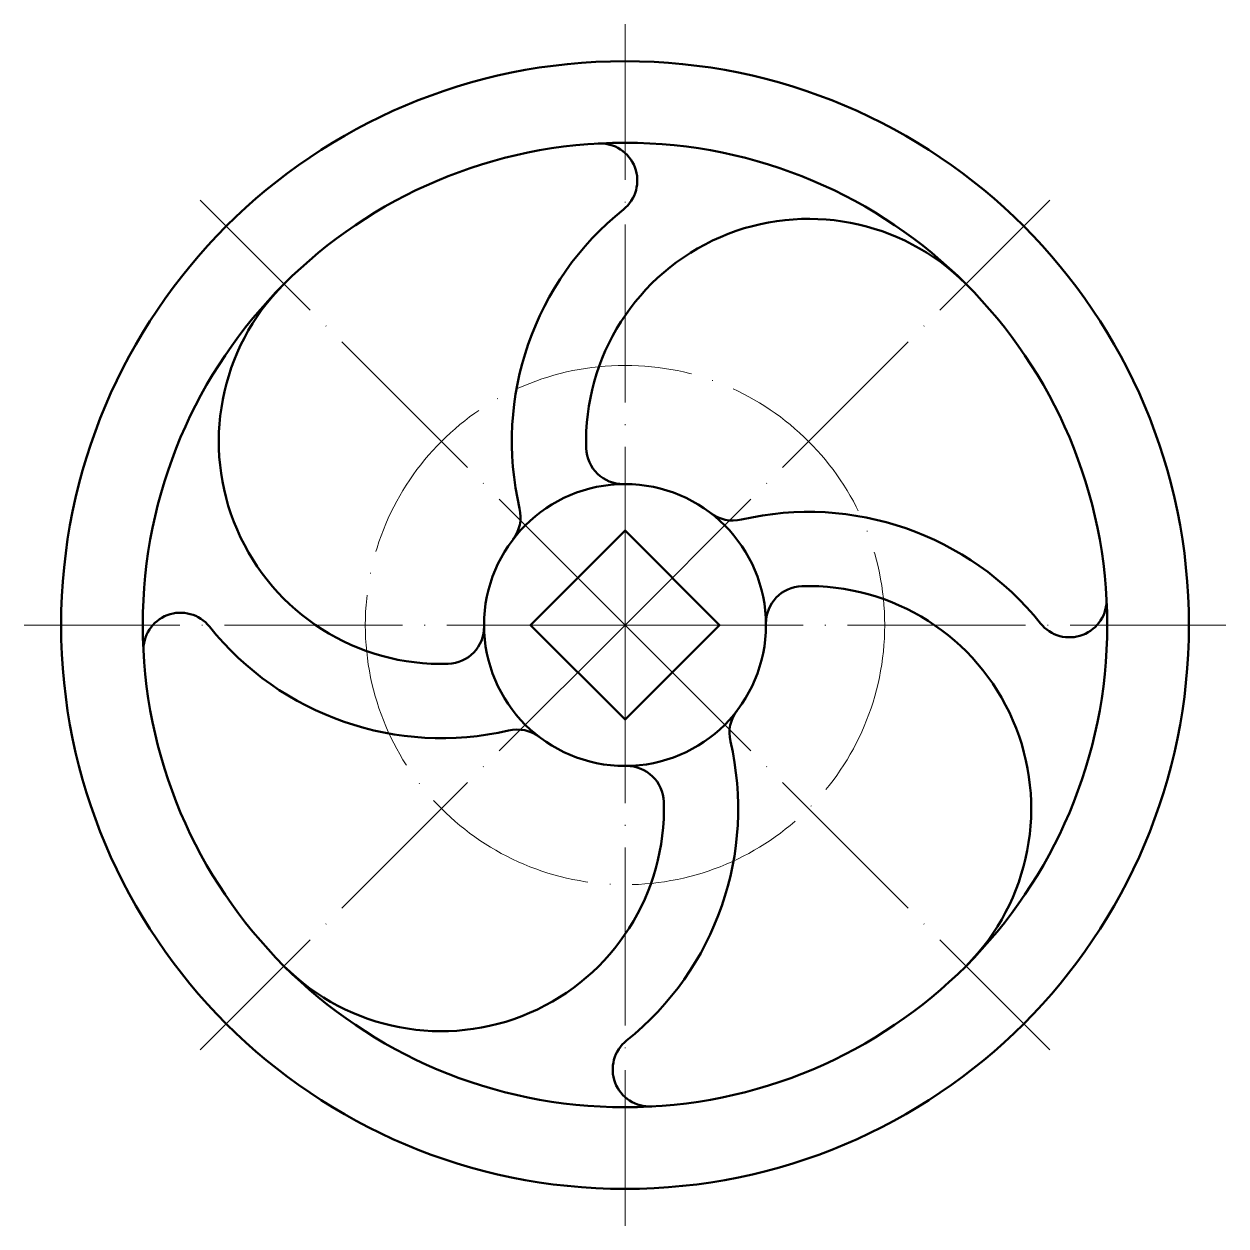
# Model space of a CAD drawing. Header units: millimetres. Extents: x 1289 to 1451, y 168 to 330.
import ezdxf

# ---------------------------------------------------------------- set-up
doc = ezdxf.new("R2010")
doc.units = ezdxf.units.MM
doc.linetypes.add('ACAD_ISO04W100', pattern=[30, 24, -2.95, 0.1, -2.95])
doc.layers.add('Contornos Visibles', color=7, linetype='Continuous', lineweight=50, true_color=0xffffff)
doc.layers.add('Ejes de revolución', color=6, linetype='ACAD_ISO04W100', lineweight=20, true_color=0xff00ff)

msp = doc.modelspace()

# ---------------------------------------------------------------- linework, layer by layer
at = {"layer": 'Contornos Visibles'}
for p, q in [((1357.27, 248.72), (1370, 261.45)), ((1370, 261.45), (1382.73, 248.72)), ((1357.27, 248.72), (1370, 236)), ((1370, 236), (1382.73, 248.72))]:
    msp.add_line(p, q, dxfattribs=at)
for radius in [76, 65, 19]:
    msp.add_circle((1370, 248.72), radius, dxfattribs=at)
for centre, radius, start, end in [((1366.66, 308.63), 5, 308.6206, 93.1897), ((1394.75, 273.47), 40, 128.6206, 193.091), ((1394.75, 273.47), 30, 45, 181.719), ((1345.25, 273.47), 30, 135, 271.719), ((1369.76, 272.72), 5, 181.719, 270.573), ((1350.92, 263.28), 5, 322.6623, 13.091), ((1384.56, 267.8), 5, 232.6623, 283.091), ((1394.75, 223.97), 40, 38.6206, 103.091), ((1394, 248.96), 5, 91.719, 180.573), ((1394.75, 223.97), 30, 315, 91.719), ((1429.91, 252.06), 5, 218.6206, 3.1897), ((1310.09, 245.38), 5, 38.6206, 183.1897), ((1345.25, 273.47), 40, 218.6206, 283.091), ((1346, 248.48), 5, 271.719, 0.573), ((1389.08, 234.17), 5, 142.6623, 193.091), ((1355.44, 229.64), 5, 52.6623, 103.091), ((1345.25, 223.97), 40, 308.6206, 13.091), ((1370.24, 224.72), 5, 1.719, 90.573), ((1345.25, 223.97), 30, 225, 1.719), ((1373.34, 188.82), 5, 128.6206, 273.1897)]:
    msp.add_arc(centre, radius, start, end, dxfattribs=at)
at = {"layer": 'Ejes de revolución'}
for q in [(1370, 329.72), (1312.72, 306), (1427.28, 306), (1289, 248.72), (1312.72, 191.45), (1451, 248.72), (1370, 167.72), (1427.28, 191.45)]:
    msp.add_line((1370, 248.72), q, dxfattribs=at)
msp.add_circle((1370, 248.72), 35, dxfattribs=at)

doc.saveas('drawing.dxf')
